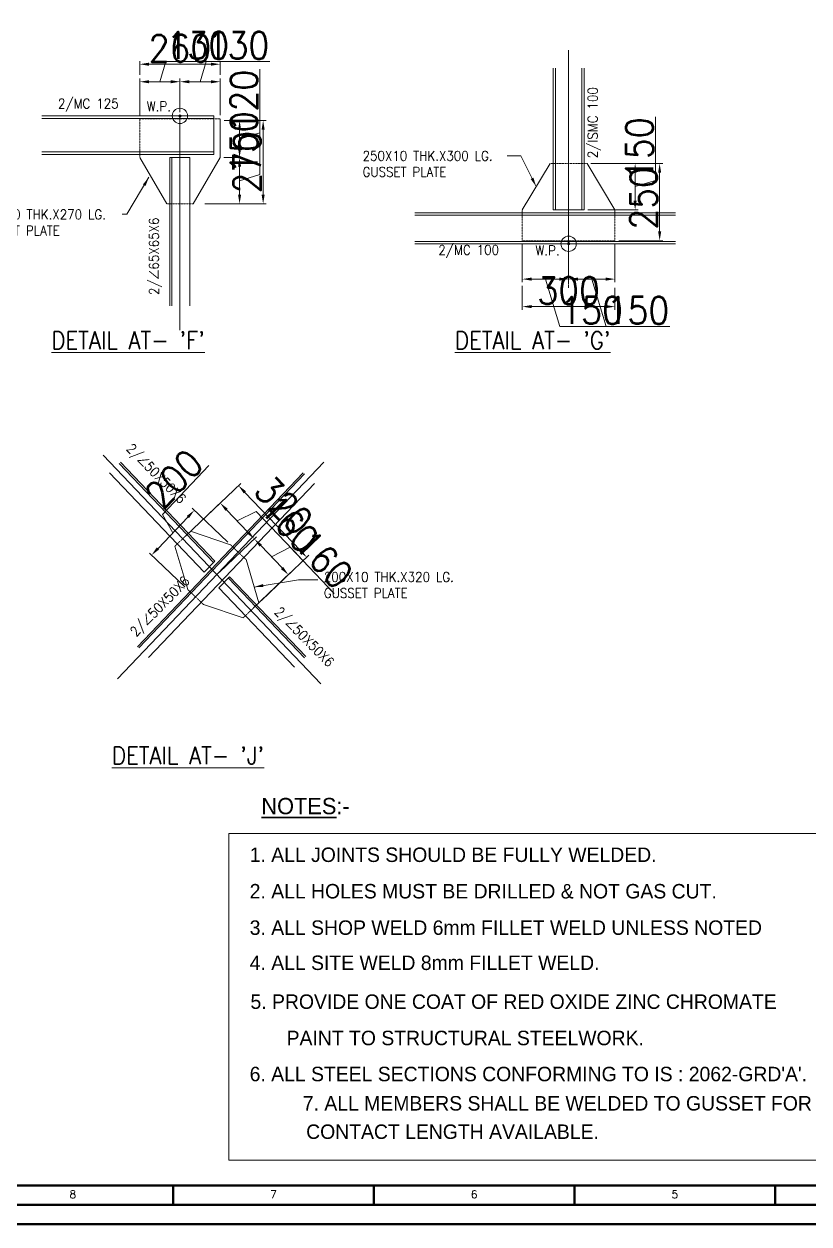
# Model space of a CAD drawing. Header units: millimetres. Extents: x 0 to 1124626, y -157535 to 82123.
# Drawn here: x 374620 to 384782, y 28640 to 44185 of the extents above; entities that cross this region are included whole.
import ezdxf
from ezdxf.enums import TextEntityAlignment as Align

# ---------------------------------------------------------------- set-up
doc = ezdxf.new("R2010")
doc.units = ezdxf.units.MM
doc.header["$MEASUREMENT"] = 0
doc.linetypes.add('CENTER', pattern=[2, 1.25, -0.25, 0.25, -0.25])
doc.linetypes.add('DASHED', pattern=[0.75, 0.5, -0.25])
for name, color, linetype, lineweight in [('BORDER', 230, 'Continuous', 40), ('CN', 253, 'Continuous', 15), ('Dim', 6, 'Continuous', 13), ('PLATE', 190, 'Continuous', 20), ('structure', 183, 'Continuous', 15), ('Text', 7, 'Continuous', 15), ('text-2', 73, 'Continuous', 13), ('TEXT-3', 4, 'Continuous', 30), ('TEXT-4', 2, 'Continuous', 25), ('TITLE TEXT', 50, 'Continuous', 18)]:
    doc.layers.add(name, color=color, linetype=linetype, lineweight=lineweight)
doc.styles.add('ROMANS', font='romans.shx', dxfattribs={"oblique": 10, "height": 0.15})
doc.styles.add('SOFT1', font='soft1.shx')
doc.styles.add('style1', font='romans.shx', dxfattribs={"width": 0.9, "height": 300})
doc.dimstyles.new('Copy of DIM-1', dxfattribs={"dimscale": 40, "dimtxt": 125, "dimasz": 3, "dimexe": 1, "dimexo": 1.2, "dimgap": 0.8, "dimtad": 1, "dimdec": 0, "dimzin": 1, "dimdsep": 46, "dimtxsty": 'style1', "dimcen": 2, "dimclrd": 8, "dimclre": 8, "dimclrt": 7, "dimadec": 0, "dimazin": 0, "dimtfac": 1, "dimtdec": 0, "dimtofl": 0, "dimtmove": 1, "dimatfit": 3, "dimfxl": 1, "dimtolj": 1, "dimtzin": 0, "dimlwd": 9, "dimlwe": 9, "dimarcsym": 1})

# ---------------------------------------------------------------- blocks, each defined once
blk = doc.blocks.new('*D446')
at = {"layer": 'DEFPOINTS', "color": 0, "ltscale": 20, "transparency": 16777216}
for p in [(376639, 43437), (376119, 42955), (376639, 42995)]:
    blk.add_point(p, dxfattribs=at)
at = {"layer": 'Dim', "color": 8, "lineweight": 9, "ltscale": 20, "transparency": 16777216}
for p, q in [((376457, 43700), (376379, 43437)), ((377284, 43700), (376457, 43700)), ((376119, 43003), (376119, 43477)), ((376239, 43437), (376519, 43437)), ((376639, 43043), (376639, 43477))]:
    blk.add_line(p, q, dxfattribs=at)
at = {"layer": 'Dim', "color": 8, "ltscale": 20, "transparency": 16777216}
for points in [[(376239, 43457), (376239, 43417), (376119, 43437)], [(376519, 43417), (376519, 43457), (376639, 43437)]]:
    blk.add_solid(points, dxfattribs=at)
at = {"layer": 'Dim', "color": 7, "ltscale": 20, "transparency": 16777216, "insert": (376871, 43907), "char_height": 350, "attachment_point": 5, "style": 'style1'}
blk.add_mtext('\\A1;130', dxfattribs=at)
blk = doc.blocks.new('*D447')
at = {"layer": 'DEFPOINTS', "color": 0, "ltscale": 20, "transparency": 16777216}
for p in [(377159, 43437), (376639, 42995), (377159, 42955)]:
    blk.add_point(p, dxfattribs=at)
at = {"layer": 'Dim', "color": 8, "lineweight": 9, "ltscale": 20, "transparency": 16777216}
for p, q in [((376977, 43700), (376899, 43437)), ((377804, 43700), (376977, 43700)), ((376639, 43043), (376639, 43477)), ((376759, 43437), (377039, 43437)), ((377159, 43003), (377159, 43477))]:
    blk.add_line(p, q, dxfattribs=at)
at = {"layer": 'Dim', "color": 8, "ltscale": 20, "transparency": 16777216}
for points in [[(376759, 43457), (376759, 43417), (376639, 43437)], [(377039, 43417), (377039, 43457), (377159, 43437)]]:
    blk.add_solid(points, dxfattribs=at)
at = {"layer": 'Dim', "color": 7, "ltscale": 20, "transparency": 16777216, "insert": (377391, 43907), "char_height": 350, "attachment_point": 5, "style": 'style1'}
blk.add_mtext('\\A1;130', dxfattribs=at)
blk = doc.blocks.new('*D448')
at = {"layer": 'DEFPOINTS', "color": 0, "ltscale": 20, "transparency": 16777216}
for p in [(377159, 42455), (377411, 42455), (376913, 41855)]:
    blk.add_point(p, dxfattribs=at)
at = {"layer": 'Dim', "color": 8, "lineweight": 9, "ltscale": 20, "transparency": 16777216}
for p, q in [((377674, 43060), (377674, 42234)), ((377207, 42455), (377451, 42455)), ((377411, 41975), (377411, 42335)), ((377674, 42234), (377411, 42155)), ((376961, 41855), (377451, 41855))]:
    blk.add_line(p, q, dxfattribs=at)
at = {"layer": 'Dim', "color": 8, "ltscale": 20, "transparency": 16777216}
for points in [[(377431, 42335), (377391, 42335), (377411, 42455)], [(377391, 41975), (377431, 41975), (377411, 41855)]]:
    blk.add_solid(points, dxfattribs=at)
at = {"layer": 'Dim', "color": 7, "ltscale": 20, "transparency": 16777216, "insert": (377467, 42647), "char_height": 350, "attachment_point": 5, "rotation": 90, "style": 'style1'}
blk.add_mtext('\\A1;150', dxfattribs=at)
blk = doc.blocks.new('*D449')
at = {"layer": 'DEFPOINTS', "color": 0, "ltscale": 20, "transparency": 16777216}
for p in [(377163, 42935), (376913, 41855), (377716, 41855)]:
    blk.add_point(p, dxfattribs=at)
at = {"layer": 'Dim', "color": 8, "lineweight": 9, "ltscale": 20, "transparency": 16777216}
for p, q in [((377211, 42935), (377756, 42935)), ((377716, 42815), (377716, 41975)), ((376961, 41855), (377756, 41855))]:
    blk.add_line(p, q, dxfattribs=at)
at = {"layer": 'Dim', "color": 8, "ltscale": 20, "transparency": 16777216}
for points in [[(377736, 42815), (377696, 42815), (377716, 42935)], [(377696, 41975), (377736, 41975), (377716, 41855)]]:
    blk.add_solid(points, dxfattribs=at)
at = {"layer": 'Dim', "color": 7, "ltscale": 20, "transparency": 16777216, "insert": (377509, 42395), "char_height": 350, "attachment_point": 5, "rotation": 90, "style": 'style1'}
blk.add_mtext('\\A1;270', dxfattribs=at)
blk = doc.blocks.new('*D450')
at = {"layer": 'DEFPOINTS', "color": 0, "ltscale": 20, "transparency": 16777216}
for p in [(377159, 43664), (376119, 43477), (377159, 43477)]:
    blk.add_point(p, dxfattribs=at)
at = {"layer": 'Dim', "color": 8, "lineweight": 9, "ltscale": 20, "transparency": 16777216}
for p, q in [((376119, 43525), (376119, 43704)), ((377159, 43525), (377159, 43704)), ((376239, 43664), (377039, 43664))]:
    blk.add_line(p, q, dxfattribs=at)
at = {"layer": 'Dim', "color": 8, "ltscale": 20, "transparency": 16777216}
for points in [[(376239, 43684), (376239, 43644), (376119, 43664)], [(377039, 43644), (377039, 43684), (377159, 43664)]]:
    blk.add_solid(points, dxfattribs=at)
at = {"layer": 'Dim', "color": 7, "ltscale": 20, "transparency": 16777216, "insert": (376639, 43871), "char_height": 350, "attachment_point": 5, "style": 'style1'}
blk.add_mtext('\\A1;260', dxfattribs=at)
blk = doc.blocks.new('*D451')
at = {"layer": 'DEFPOINTS', "color": 0, "ltscale": 20, "transparency": 16777216}
for p in [(377211, 42935), (377411, 42935), (377207, 42455)]:
    blk.add_point(p, dxfattribs=at)
at = {"layer": 'Dim', "color": 8, "lineweight": 9, "ltscale": 20, "transparency": 16777216}
for p, q in [((377674, 43600), (377674, 42774)), ((377259, 42935), (377451, 42935)), ((377411, 42575), (377411, 42815)), ((377674, 42774), (377411, 42695)), ((377255, 42455), (377451, 42455))]:
    blk.add_line(p, q, dxfattribs=at)
at = {"layer": 'Dim', "color": 8, "ltscale": 20, "transparency": 16777216}
for points in [[(377431, 42815), (377391, 42815), (377411, 42935)], [(377391, 42575), (377431, 42575), (377411, 42455)]]:
    blk.add_solid(points, dxfattribs=at)
at = {"layer": 'Dim', "color": 7, "ltscale": 20, "transparency": 16777216, "insert": (377467, 43187), "char_height": 350, "attachment_point": 5, "rotation": 90, "style": 'style1'}
blk.add_mtext('\\A1;120', dxfattribs=at)
blk = doc.blocks.new('*D452')
at = {"layer": 'DEFPOINTS', "color": 0, "ltscale": 20, "transparency": 16777216}
for p in [(381071, 41378), (381671, 41378), (381671, 40880)]:
    blk.add_point(p, dxfattribs=at)
at = {"layer": 'Dim', "color": 8, "lineweight": 9, "ltscale": 20, "transparency": 16777216}
for p, q in [((381071, 41330), (381071, 40840)), ((381671, 41330), (381671, 40840)), ((381191, 40880), (381551, 40880)), ((381555, 40267), (381371, 40880)), ((382381, 40267), (381555, 40267))]:
    blk.add_line(p, q, dxfattribs=at)
at = {"layer": 'Dim', "color": 8, "ltscale": 20, "transparency": 16777216}
for points in [[(381191, 40900), (381191, 40860), (381071, 40880)], [(381551, 40860), (381551, 40900), (381671, 40880)]]:
    blk.add_solid(points, dxfattribs=at)
at = {"layer": 'Dim', "color": 7, "ltscale": 20, "transparency": 16777216, "insert": (381968, 40474), "char_height": 350, "attachment_point": 5, "style": 'style1'}
blk.add_mtext('\\A1;150', dxfattribs=at)
blk = doc.blocks.new('*D453')
at = {"layer": 'DEFPOINTS', "color": 0, "ltscale": 20, "transparency": 16777216}
for p in [(381671, 41378), (382271, 41378), (382271, 40880)]:
    blk.add_point(p, dxfattribs=at)
at = {"layer": 'Dim', "color": 8, "lineweight": 9, "ltscale": 20, "transparency": 16777216}
for p, q in [((381671, 41330), (381671, 40840)), ((382271, 41330), (382271, 40840)), ((381791, 40880), (382151, 40880)), ((382155, 40267), (381971, 40880)), ((382981, 40267), (382155, 40267))]:
    blk.add_line(p, q, dxfattribs=at)
at = {"layer": 'Dim', "color": 8, "ltscale": 20, "transparency": 16777216}
for points in [[(381791, 40900), (381791, 40860), (381671, 40880)], [(382151, 40860), (382151, 40900), (382271, 40880)]]:
    blk.add_solid(points, dxfattribs=at)
at = {"layer": 'Dim', "color": 7, "ltscale": 20, "transparency": 16777216, "insert": (382568, 40474), "char_height": 350, "attachment_point": 5, "style": 'style1'}
blk.add_mtext('\\A1;150', dxfattribs=at)
blk = doc.blocks.new('*D454')
at = {"layer": 'DEFPOINTS', "color": 0, "ltscale": 20, "transparency": 16777216}
for p in [(381911, 42378), (381871, 41778), (382532, 41778)]:
    blk.add_point(p, dxfattribs=at)
at = {"layer": 'Dim', "color": 8, "lineweight": 9, "ltscale": 20, "transparency": 16777216}
for p, q in [((382795, 42983), (382795, 42157)), ((381959, 42378), (382572, 42378)), ((382532, 42258), (382532, 41898)), ((382795, 42157), (382532, 42078)), ((381919, 41778), (382572, 41778))]:
    blk.add_line(p, q, dxfattribs=at)
at = {"layer": 'Dim', "color": 8, "ltscale": 20, "transparency": 16777216}
for points in [[(382552, 42258), (382512, 42258), (382532, 42378)], [(382512, 41898), (382552, 41898), (382532, 41778)]]:
    blk.add_solid(points, dxfattribs=at)
at = {"layer": 'Dim', "color": 7, "ltscale": 20, "transparency": 16777216, "insert": (382588, 42570), "char_height": 350, "attachment_point": 5, "rotation": 90, "style": 'style1'}
blk.add_mtext('\\A1;150', dxfattribs=at)
blk = doc.blocks.new('*D455')
at = {"layer": 'DEFPOINTS', "color": 0, "ltscale": 20, "transparency": 16777216}
for p in [(381071, 40842), (382271, 40815), (382271, 40524)]:
    blk.add_point(p, dxfattribs=at)
at = {"layer": 'Dim', "color": 8, "lineweight": 9, "ltscale": 20, "transparency": 16777216}
for p, q in [((381071, 40794), (381071, 40484)), ((382271, 40767), (382271, 40484)), ((381191, 40524), (382151, 40524))]:
    blk.add_line(p, q, dxfattribs=at)
at = {"layer": 'Dim', "color": 8, "ltscale": 20, "transparency": 16777216}
for points in [[(381191, 40544), (381191, 40504), (381071, 40524)], [(382151, 40504), (382151, 40544), (382271, 40524)]]:
    blk.add_solid(points, dxfattribs=at)
at = {"layer": 'Dim', "color": 7, "ltscale": 20, "transparency": 16777216, "insert": (381671, 40731), "char_height": 350, "attachment_point": 5, "style": 'style1'}
blk.add_mtext('\\A1;300', dxfattribs=at)
blk = doc.blocks.new('*D456')
at = {"layer": 'DEFPOINTS', "color": 0, "ltscale": 20, "transparency": 16777216}
for p in [(381911, 42378), (382271, 41378), (382849, 41378)]:
    blk.add_point(p, dxfattribs=at)
at = {"layer": 'Dim', "color": 8, "lineweight": 9, "ltscale": 20, "transparency": 16777216}
for p, q in [((381959, 42378), (382889, 42378)), ((382849, 42258), (382849, 41498)), ((382319, 41378), (382889, 41378))]:
    blk.add_line(p, q, dxfattribs=at)
at = {"layer": 'Dim', "color": 8, "ltscale": 20, "transparency": 16777216}
for points in [[(382869, 42258), (382829, 42258), (382849, 42378)], [(382829, 41498), (382869, 41498), (382849, 41378)]]:
    blk.add_solid(points, dxfattribs=at)
at = {"layer": 'Dim', "color": 7, "ltscale": 20, "transparency": 16777216, "insert": (382642, 41927), "char_height": 350, "attachment_point": 5, "rotation": 90, "style": 'style1'}
blk.add_mtext('\\A1;250', dxfattribs=at)
blk = doc.blocks.new('*D465')
at = {"layer": 'DEFPOINTS', "color": 0, "ltscale": 20, "transparency": 16777216}
for p in [(376824, 37885), (377292, 37440), (376739, 36860)]:
    blk.add_point(p, dxfattribs=at)
at = {"layer": 'Dim', "color": 8, "lineweight": 9, "ltscale": 20, "transparency": 16777216}
for p, q in [((377014, 38466), (376412, 37833)), ((376355, 37392), (376741, 37798)), ((376412, 37833), (376548, 37595)), ((377257, 37473), (376795, 37912)), ((376704, 36893), (376243, 37332))]:
    blk.add_line(p, q, dxfattribs=at)
at = {"layer": 'Dim', "color": 8, "ltscale": 20, "transparency": 16777216}
for points in [[(376756, 37784), (376727, 37812), (376824, 37885)], [(376340, 37406), (376369, 37378), (376272, 37305)]]:
    blk.add_solid(points, dxfattribs=at)
at = {"layer": 'Dim', "color": 7, "ltscale": 20, "transparency": 16777216, "insert": (376563, 38292), "char_height": 350, "attachment_point": 5, "rotation": 46.3972, "style": 'style1'}
blk.add_mtext('\\A1;200', dxfattribs=at)
blk = doc.blocks.new('*D466')
at = {"layer": 'DEFPOINTS', "color": 0, "ltscale": 20, "transparency": 16777216}
for p in [(376776, 37614), (378280, 37277), (377660, 36686)]:
    blk.add_point(p, dxfattribs=at)
at = {"layer": 'Dim', "color": 8, "lineweight": 9, "ltscale": 20, "transparency": 16777216}
for p, q in [((376811, 37647), (377426, 38232)), ((377479, 38118), (378198, 37364)), ((377695, 36719), (378309, 37304))]:
    blk.add_line(p, q, dxfattribs=at)
at = {"layer": 'Dim', "color": 8, "ltscale": 20, "transparency": 16777216}
for points in [[(377494, 38132), (377465, 38104), (377397, 38205)], [(378183, 37350), (378212, 37377), (378280, 37277)]]:
    blk.add_solid(points, dxfattribs=at)
at = {"layer": 'Dim', "color": 7, "ltscale": 20, "transparency": 16777216, "insert": (377984, 37950), "char_height": 350, "attachment_point": 5, "rotation": 313.6028, "style": 'style1'}
blk.add_mtext('\\A1;320', dxfattribs=at)
blk = doc.blocks.new('*D467')
at = {"layer": 'DEFPOINTS', "color": 0, "ltscale": 20, "transparency": 16777216}
for p in [(376675, 37517), (377602, 37515), (377117, 37053)]:
    blk.add_point(p, dxfattribs=at)
at = {"layer": 'Dim', "color": 8, "lineweight": 9, "ltscale": 20, "transparency": 16777216}
for p, q in [((376710, 37550), (377189, 38007)), ((377242, 37892), (377519, 37602)), ((377625, 37871), (377381, 37747)), ((378195, 37273), (377625, 37871)), ((377151, 37086), (377631, 37543))]:
    blk.add_line(p, q, dxfattribs=at)
at = {"layer": 'Dim', "color": 8, "ltscale": 20, "transparency": 16777216}
for points in [[(377257, 37906), (377228, 37878), (377160, 37979)], [(377504, 37588), (377533, 37616), (377602, 37515)]]:
    blk.add_solid(points, dxfattribs=at)
at = {"layer": 'Dim', "color": 7, "ltscale": 20, "transparency": 16777216, "insert": (378060, 37715), "char_height": 350, "attachment_point": 5, "rotation": 313.6028, "style": 'style1'}
blk.add_mtext('\\A1;160', dxfattribs=at)
blk = doc.blocks.new('*D468')
at = {"layer": 'DEFPOINTS', "color": 0, "ltscale": 20, "transparency": 16777216}
for p in [(377602, 37515), (377117, 37053), (377559, 36589)]:
    blk.add_point(p, dxfattribs=at)
at = {"layer": 'Dim', "color": 8, "lineweight": 9, "ltscale": 20, "transparency": 16777216}
for p, q in [((377151, 37086), (377631, 37543)), ((377961, 37138), (377684, 37428)), ((378067, 37407), (377823, 37283)), ((378637, 36809), (378067, 37407)), ((377593, 36622), (378072, 37079))]:
    blk.add_line(p, q, dxfattribs=at)
at = {"layer": 'Dim', "color": 8, "ltscale": 20, "transparency": 16777216}
for points in [[(377699, 37442), (377670, 37414), (377602, 37515)], [(377946, 37124), (377975, 37152), (378043, 37051)]]:
    blk.add_solid(points, dxfattribs=at)
at = {"layer": 'Dim', "color": 7, "ltscale": 20, "transparency": 16777216, "insert": (378502, 37251), "char_height": 350, "attachment_point": 5, "rotation": 313.6028, "style": 'style1'}
blk.add_mtext('\\A1;160', dxfattribs=at)
blk = doc.blocks.new('SHEET-1')
at = {"layer": 'BORDER', "color": 230}
for p, q in [((472.44, 10), (472.44, 5)), ((524.38, 10), (524.38, 5)), ((576.31, 10), (576.31, 5)), ((628.25, 10), (628.25, 5))]:
    blk.add_line(p, q, dxfattribs=at)
at = {"layer": 'BORDER', "color": 141}
blk.add_lwpolyline([(0, 0), (841, 0), (841, 594), (0, 594)], close=True, dxfattribs=at)
at = {"layer": 'BORDER', "color": 230}
for points in [[(5, 5), (836, 5), (836, 589), (5, 589)], [(10, 10), (831, 10), (831, 584), (10, 584)]]:
    blk.add_lwpolyline(points, close=True, dxfattribs=at)
at = {"layer": 'BORDER', "color": 31, "style": 'ROMANS'}
for s, p in [('8', (445.58, 6.7)), ('7', (497.52, 6.7)), ('6', (549.46, 6.7)), ('5', (601.4, 6.7))]:
    blk.add_text(s, height=2, dxfattribs=at).set_placement(p)
blk.add_attdef('FILE', text='', height=2, dxfattribs=at).set_placement((836.21, 1.37), align=Align.RIGHT)

msp = doc.modelspace()

# ---------------------------------------------------------------- hatches: boundary and pattern name
at = {"layer": 'Dim', "ltscale": 20}
h = msp.add_hatch(color=256, dxfattribs=at)
h.paths.add_polyline_path([(376638.5474, 42994.8919), (376653.4071, 42994.8919, 1), (376623.6876, 42994.8919, 0.5863141183), (376646.3192, 42982.2266)])
h.paths.add_polyline_path([(376653.4071, 42994.8919), (376638.5474, 42994.8919), (376646.3192, 42982.2266, 0.2607843408)], flags=17)
h = msp.add_hatch(color=256, dxfattribs=at)
h.paths.add_polyline_path([(381670.9192, 41338.1994), (381685.7789, 41338.1994, 1), (381656.0595, 41338.1994, 0.5863141183), (381678.6911, 41325.5341)])
h.paths.add_polyline_path([(381685.7789, 41338.1994), (381670.9192, 41338.1994), (381678.6911, 41325.5341, 0.2607843408)], flags=17)

# ---------------------------------------------------------------- linework, layer by layer
at = {"layer": 'CN', "ltscale": 20}
for p, q in [((381670.9192, 43846.9355), (381670.9192, 41338.1994)), ((376638.5474, 42994.8919), (376638.5474, 40219.2817)), ((379680.6702, 41338.1994), (383052.4636, 41338.1994)), ((383052.4636, 41338.1994), (379680.6702, 41338.1994)), ((375643.3728, 38600.226), (378463.2994, 35639.3031)), ((378503.3946, 38509.2161), (375831.9209, 35704.1688))]:
    msp.add_line(p, q, dxfattribs=at)
at = {"layer": 'CN', "linetype": 'CENTER', "ltscale": 20}
msp.add_line((381670.9192, 41913.391), (381670.9192, 40763.5673), dxfattribs=at)
at = {"layer": 'Dim', "ltscale": 20}
msp.add_lwpolyline([(377273.1442, 33700.081), (386467.6094, 33700.081), (386467.6094, 29467.5513), (377273.1442, 29467.5513)], close=True, dxfattribs=at)
for centre, radius in [((376638.5474, 42994.8919), 99.355), ((376638.5474, 42994.8919), 14.8597), ((381670.9192, 41338.1994), 99.355), ((381670.9192, 41338.1994), 14.8597)]:
    msp.add_circle(centre, radius, dxfattribs=at)
at = {"layer": 'PLATE', "linetype": 'DASHED', "ltscale": 2}
for p, q in [((377158.5474, 42954.8919), (376118.5474, 42954.8919)), ((376118.5474, 42454.8919), (376118.5474, 42954.8919)), ((381430.9192, 42378.1994), (381910.9192, 42378.1994)), ((376808.5474, 41854.8919), (376468.5474, 41854.8919)), ((381070.9192, 41778.1994), (381070.9192, 41378.1994)), ((382270.9192, 41778.1994), (382270.9192, 41378.1994)), ((382270.9192, 41378.1994), (381070.9192, 41378.1994)), ((376776.1963, 37613.7614), (376573.4377, 37420.6579)), ((377291.5329, 37439.7614), (377494.2915, 37246.6579)), ((376739.1519, 36859.7614), (376941.9106, 36666.6579)), ((377660.0058, 36685.7614), (377457.2472, 36492.6579))]:
    msp.add_line(p, q, dxfattribs=at)
at = {"layer": 'PLATE', "ltscale": 20}
for p, q in [((377158.5474, 42454.8919), (377158.5474, 42954.8919)), ((376468.5474, 41854.8919), (376118.5474, 42454.8919)), ((376808.5474, 41854.8919), (377158.5474, 42454.8919)), ((381430.9192, 42378.1994), (381070.9192, 41778.1994)), ((381910.9192, 42378.1994), (382270.9192, 41778.1994)), ((376776.1963, 37613.7614), (377291.5329, 37439.7614)), ((376573.4377, 37420.6579), (376739.1519, 36859.7614)), ((377494.2915, 37246.6579), (377660.0058, 36685.7614)), ((376941.9106, 36666.6579), (377457.2472, 36492.6579))]:
    msp.add_line(p, q, dxfattribs=at)
at = {"layer": 'structure', "color": 2, "ltscale": 20}
for p, q in [((381470.9192, 43611.864), (381470.9192, 41778.1994)), ((381501.7192, 43611.864), (381501.7192, 41778.1994)), ((381840.1192, 43611.864), (381840.1192, 41778.1994)), ((381870.9192, 43611.864), (381870.9192, 41778.1994)), ((374850.3211, 42994.8919), (377078.5474, 42994.8919)), ((377078.5474, 42994.8919), (374850.3211, 42994.8919)), ((377078.5474, 42994.8919), (374850.3211, 42994.8919)), ((377078.5474, 42962.0919), (374850.3211, 42962.0919)), ((377078.5474, 42494.8919), (377078.5474, 42994.8919)), ((377078.5474, 42527.6919), (374850.3211, 42527.6919)), ((377078.5474, 42494.8919), (374850.3211, 42494.8919)), ((376508.5474, 42454.8919), (376768.5474, 42454.8919)), ((376508.5474, 42454.8919), (376508.5474, 40532.8524)), ((376532.5474, 42454.8919), (376532.5474, 40532.8524)), ((376768.5474, 42454.8919), (376768.5474, 40532.8524)), ((383052.4636, 41738.1994), (379680.6702, 41738.1994)), ((383052.4636, 41707.3994), (379680.6702, 41707.3994)), ((381470.9192, 41778.1994), (381870.9192, 41778.1994)), ((381540.9192, 41778.1994), (381800.9192, 41778.1994)), ((381540.9192, 41778.1994), (381800.9192, 41778.1994)), ((381540.9192, 41778.1994), (381800.9192, 41778.1994)), ((381540.9192, 41778.1994), (381800.9192, 41778.1994)), ((381540.9192, 41778.1994), (381800.9192, 41778.1994)), ((383052.4636, 41368.9994), (379680.6702, 41368.9994)), ((383052.4636, 41338.1994), (379680.6702, 41338.1994)), ((375853.0915, 38490.2214), (377072.5313, 37209.8096)), ((375870.4708, 38506.7731), (377089.1027, 37227.2096)), ((375725.6432, 38368.8421), (376951.0074, 37082.2096)), ((378234.7908, 38372.1821), (376088.2653, 36118.3304)), ((378252.1701, 38355.6304), (376105.6446, 36101.7787)), ((378379.6183, 38234.2511), (376233.0929, 35980.3994)), ((377089.1027, 37227.2096), (376951.0074, 37082.2096)), ((377282.436, 37024.2096), (377144.3408, 36879.2096)), ((377265.8646, 37006.8096), (378250.0417, 35973.4237)), ((377282.436, 37024.2096), (378267.421, 35989.9754)), ((377144.3408, 36879.2096), (378122.5934, 35852.0444))]:
    msp.add_line(p, q, dxfattribs=at)
at = {"layer": 'structure', "ltscale": 20}
for points in [[(381430.9192, 43611.864, 0.01, 0.01, 0), (381620.9192, 43611.864, 0.01, 0.01, 0), (381645.9192, 43543.1771, 0.01, 0.01, 0), (381695.9192, 43680.551, 0.01, 0.01, 0), (381720.9192, 43611.864, 0.01, 0.01, 0), (381910.9192, 43611.864, 0, 0, 0)], [(374850.3211, 43034.8919, 0.01, 0.01, 0), (374850.3211, 42794.8919, 0.01, 0.01, 0), (374781.6342, 42769.8919, 0.01, 0.01, 0), (374919.008, 42719.8919, 0.01, 0.01, 0), (374850.3211, 42694.8919, 0.01, 0.01, 0), (374850.3211, 42454.8919, 0, 0, 0)], [(379680.6702, 41778.1994, 0.01, 0.01, 0), (379680.6702, 41588.1994, 0.01, 0.01, 0), (379611.9833, 41563.1994, 0.01, 0.01, 0), (379749.3572, 41513.1994, 0.01, 0.01, 0), (379680.6702, 41488.1994, 0.01, 0.01, 0), (379680.6702, 41298.1994, 0, 0, 0)], [(383052.4636, 41778.1994, 0.01, 0.01, 0), (383052.4636, 41588.1994, 0.01, 0.01, 0), (382983.7767, 41563.1994, 0.01, 0.01, 0), (383121.1506, 41513.1994, 0.01, 0.01, 0), (383052.4636, 41488.1994, 0.01, 0.01, 0), (383052.4636, 41298.1994, 0, 0, 0)], [(376398.5473, 40532.8524, 0.01, 0.01, 0), (376588.5474, 40532.8524, 0.01, 0.01, 0), (376613.5474, 40464.1655, 0.01, 0.01, 0), (376663.5474, 40601.5394, 0.01, 0.01, 0), (376688.5474, 40532.8524, 0.01, 0.01, 0), (376878.5473, 40532.8524, 0, 0, 0)], [(377076.2842, 38534.3593, 0.01, 0.01, 0), (377011.1118, 38472.2903, 0.01, 0.01, 0), (376945.6381, 38504.7878, 0.01, 0.01, 0), (377004.1718, 38370.8274, 0.01, 0.01, 0), (376938.698, 38403.3248, 0.01, 0.01, 0), (376873.5256, 38341.2559, 0, 0, 0)], [(378205.8252, 38399.7683, 0.01, 0.01, 0), (378270.9977, 38337.6994, 0.01, 0.01, 0), (378241.7308, 38270.7192, 0.01, 0.01, 0), (378372.6783, 38335.714, 0.01, 0.01, 0), (378343.4114, 38268.7339, 0.01, 0.01, 0), (378408.5839, 38206.6649, 0, 0, 0)], [(376062.9205, 36142.4683, 0.01, 0.01, 0), (376128.0929, 36080.3994, 0.01, 0.01, 0), (376193.5666, 36112.8968, 0.01, 0.01, 0), (376135.0329, 35978.9364, 0.01, 0.01, 0), (376200.5067, 36011.4339, 0.01, 0.01, 0), (376265.6791, 35949.3649, 0, 0, 0)], [(378296.3865, 36017.5616, 0.01, 0.01, 0), (378231.2141, 35955.4927, 0.01, 0.01, 0), (378165.7403, 35987.9901, 0.01, 0.01, 0), (378224.274, 35854.0297, 0.01, 0.01, 0), (378158.8003, 35886.5271, 0.01, 0.01, 0), (378093.6279, 35824.4582, 0, 0, 0)]]:
    msp.add_lwpolyline(points, format="xyseb", dxfattribs=at)

# ---------------------------------------------------------------- block references
at = {"xscale": 50, "yscale": 50, "zscale": 50}
msp.add_blockref('SHEET-1', (352931.1678, 28639.983), dxfattribs=at)

# ---------------------------------------------------------------- texts
at = {"layer": 'Text', "ltscale": 20, "char_height": 125, "attachment_point": 1, "style": 'style1'}
for s, insert, width in [('2/MC 125', (375059.0412, 43216.7064), 3388.257935), ('\\pxsm1,ql;250X10 THK.X300 LG.\\PGUSSET PLATE', (379003.2968, 42539.0857), 2112.599614), ('\\pxsm1,ql;260X10 THK.X270 LG.\\PGUSSET PLATE', (373998.0441, 41780.0845), 1910.987805), ('2/MC 100', (379984.2765, 41320.4161), 983.835027), ('\\pxsm1,ql;200X10 THK.X320 LG.\\PGUSSET PLATE', (378502.0527, 37084.1849), 2149.398219)]:
    msp.add_mtext(s, dxfattribs=dict(at, insert=insert, width=width))
at = {"layer": 'Text', "ltscale": 20, "char_height": 125, "style": 'style1'}
for s, insert, width, attachment_point, rotation in [('\\pxsm1,ql;2/ISMC 100', (381919.7346, 42446.0885), 1075.812871, 1, 90), ('2/∠65X65X6', (376239.6531, 40673.1923), 1075.812871, 1, 90), ('2/∠50X50X6', (376024.5311, 38763.8602), 1205.021398, 1, 314.61723229), ('2/∠50X50X6', (376686.1213, 37045.2437), 1205.021398, 3, 45.38276771), ('2/∠50X50X6', (377942.8266, 36648.2378), 1205.021398, 1, 314.61723229)]:
    msp.add_mtext(s, dxfattribs=dict(at, insert=insert, width=width, attachment_point=attachment_point, rotation=rotation))
at = {"layer": 'text-2', "color": 7, "style": 'SOFT1'}
for s, p in [('1. ALL JOINTS SHOULD BE FULLY WELDED.', (377541.9092, 33329.5896)), ('2. ALL HOLES MUST BE DRILLED & NOT GAS CUT.', (377541.9092, 32857.1561)), ('3. ALL SHOP WELD 6mm FILLET WELD UNLESS NOTED', (377541.9092, 32385.4329)), ('4. ALL SITE WELD 8mm FILLET WELD.', (377541.9092, 31930.2623)), ('5. PROVIDE ONE COAT OF RED OXIDE ZINC CHROMATE', (377552.1185, 31426.4856)), ('PAINT TO STRUCTURAL STEELWORK.', (378019.9085, 30956.1667)), ("6. ALL STEEL SECTIONS CONFORMING TO IS : 2062-GRD'A'.", (377541.6196, 30489.1449))]:
    msp.add_text(s, height=187.5, dxfattribs=at).set_placement(p)
for s, p in [('7. ALL MEMBERS SHALL BE WELDED TO GUSSET FOR FULL ', (381901.0272, 30203.5464)), ('CONTACT LENGTH AVAILABLE.', (380167.6495, 29835.7596))]:
    msp.add_text(s, height=187.5, dxfattribs=at).set_placement(p, align=Align.MIDDLE_CENTER)
at = {"layer": 'TEXT-3', "color": 6, "style": 'SOFT1'}
msp.add_text('%%uNOTES%%u:-', height=210.9375, dxfattribs=at).set_placement((377692.5729, 33948.5239))
at = {"layer": 'TEXT-4', "ltscale": 20, "char_height": 125, "width": 306.319793, "attachment_point": 7, "style": 'style1'}
for insert in [(376208.8436, 43055.9001), (381241.2155, 41188.544)]:
    msp.add_mtext('W.P.', dxfattribs=dict(at, insert=insert))
at = {"layer": 'TITLE TEXT', "ltscale": 20, "char_height": 225, "width": 2299.900662, "attachment_point": 1, "style": 'style1'}
for s, insert in [("{\\LDETAIL AT- 'F'}", (374974.6981, 40199.536)), ("{\\LDETAIL AT- 'G'}", (380199.3938, 40199.536)), ("{\\LDETAIL AT- 'J'}", (375758.8918, 34821.182))]:
    msp.add_mtext(s, dxfattribs=dict(at, insert=insert))

# ---------------------------------------------------------------- dimensions: what is measured, and where the dimension line sits
at = {"layer": 'Dim', "ltscale": 20}
for base, p1, p2, text, picture, middle in [((376638.5474, 43437.3201), (376118.5474, 42954.8919), (376638.5474, 42994.8919), '130', '*D446', (376489.4474, 43907.3201)), ((377158.5474, 43664.0448), (376118.5474, 43477.3201), (377158.5474, 43477.3201), '260', '*D450', (376638.5474, 43871.0448)), ((377158.5474, 43437.3201), (376638.5474, 42994.8919), (377158.5474, 42954.8919), '130', '*D447', (377009.4474, 43907.3201)), ((381670.9192, 40879.725), (381070.9192, 41378.1994), (381670.9192, 41378.1994), '150', '*D452', (381586.8193, 40473.725)), ((382270.9192, 40879.725), (381670.9192, 41378.1994), (382270.9192, 41378.1994), '150', '*D453', (382186.8193, 40473.725)), ((382270.9192, 40523.9696), (381070.9192, 40842.4244), (382270.9192, 40814.9264), '300', '*D455', (381670.9192, 40730.9696))]:
    dim = msp.add_linear_dim(base=base, p1=p1, p2=p2, text=text, dimstyle='Copy of DIM-1', override={"dimtxt": 125}, dxfattribs=at)
    dim.commit()
    dim.dimension.update_dxf_attribs({"geometry": picture, "text_midpoint": middle})
for base, p1, p2, text, picture, middle in [((377410.6967, 42934.8919), (377206.5474, 42454.8919), (377211.2611, 42934.8919), '120', '*D451', (377466.6967, 42805.7919)), ((377410.6967, 42454.8919), (376913.477, 41854.8919), (377158.5474, 42454.8919), '150', '*D448', (377466.6967, 42265.7919)), ((377716.3287, 41854.8919), (377163.2611, 42934.8919), (376913.477, 41854.8919), '270', '*D449', (377509.3287, 42394.8919)), ((382531.8139, 41778.1994), (381910.9192, 42378.1994), (381870.9192, 41778.1994), '150', '*D454', (382587.8139, 42189.0994))]:
    dim = msp.add_linear_dim(base=base, p1=p1, p2=p2, angle=90, text=text, dimstyle='Copy of DIM-1', override={"dimtxt": 125}, dxfattribs=at)
    dim.commit()
    dim.dimension.update_dxf_attribs({"geometry": picture, "text_midpoint": middle})
for base, p1, p2, angle, text, picture, middle, dimtype in [((382849.4676, 41378.1994), (381910.9192, 42378.1994), (382270.9192, 41378.1994), 90, '250', '*D456', (382849.4676, 41927.3485), 160), ((378280.4588, 37276.669), (376776.1963, 37613.7614), (377660.0058, 36685.7614), 313.60281897, '320', '*D466', (377834.5498, 37806.9291), 161)]:
    dim = msp.add_linear_dim(base=base, p1=p1, p2=p2, angle=angle, text=text, dimstyle='Copy of DIM-1', override={"dimtxt": 125}, dxfattribs=at)
    dim.commit()
    dim.dimension.update_dxf_attribs({"geometry": picture, "text_midpoint": middle, "dimtype": dimtype})
for p1, p2, distance, text, picture, middle in [((376739.1519, 36859.7614), (377291.5329, 37439.7614), 645.4696, '200', '*D465', (376284.0714, 37999.3577)), ((376674.817, 37517.2096), (377116.7217, 37053.2096), 669.5519, '160', '*D467', (377797.4449, 37990.8006)), ((377558.6265, 36589.2096), (377116.7217, 37053.2096), -669.5519, '160', '*D468', (378239.3497, 37526.8006))]:
    dim = msp.add_aligned_dim(p1=p1, p2=p2, distance=distance, text=text, dimstyle='Copy of DIM-1', override={"dimtxt": 125}, dxfattribs=at)
    dim.commit()
    dim.dimension.update_dxf_attribs({"geometry": picture, "text_midpoint": middle})

# ---------------------------------------------------------------- leaders
for points in [[(381250.9192, 42078.1994), (381050.0487, 42478.9221), (380874.7959, 42478.9221)], [(376237.4837, 42200.0283), (375951.6714, 41719.921), (375890.7883, 41719.921)], [(377599.3058, 36891.214), (378173.8277, 36982.8032), (378424.9934, 36982.8032)]]:
    msp.add_leader(points, dimstyle='Copy of DIM-1', override={"dimtxt": 125, "dimasz": 3, "dimtad": 0}, dxfattribs=at)

doc.saveas('drawing.dxf')
